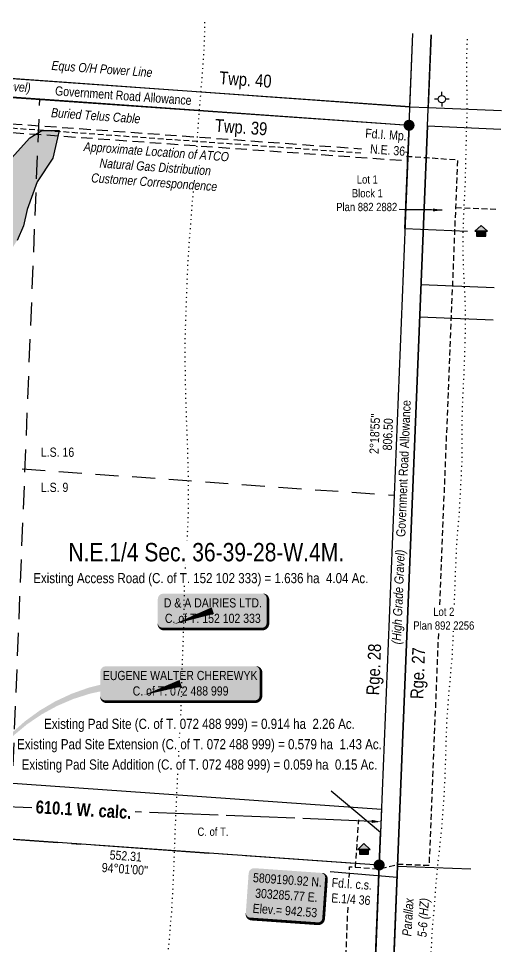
# Model space of a CAD drawing. Extents: x 301555 to 305504, y 5808283 to 5811840.
# Drawn here: x 302893 to 303419, y 5809102 to 5810113 of the extents above; entities that cross this region are included whole.
import ezdxf
from ezdxf.enums import TextEntityAlignment as Align

# ---------------------------------------------------------------- set-up
doc = ezdxf.new("R2010")
doc.units = 0
doc.header["$LTSCALE"] = 5
doc.header["$PDMODE"] = 34
doc.header["$PDSIZE"] = 0.03
for name, pattern in [('foc-COORDS', [16.75, 15, -1.75]), ('foc-DOT', [1, 0.2, -0.8]), ('foc-FLOWLINE', [3.75, 2.5, -1.25]), ('foc-LSD', [8, 5, -3]), ('foc-QUARTERLINE', [33, 25, -3, 2, -3]), ('UG_PIPE', [1.875, 1.25, -0.625])]:
    doc.linetypes.add(name, pattern=pattern)
doc.layers.get('Defpoints').update_dxf_attribs({"color": 9})
for name, color, linetype in [('AS-DRILL', 8, 'foc-DOT'), ('AS-OWNER', 7, 'Continuous'), ('AS-PIPE-UG', 44, 'UG_PIPE'), ('AS-PIPE-UG-T', 44, 'Continuous'), ('AS-POWER', 104, 'foc-POWER'), ('AS-RESIDENCE', 14, 'Continuous'), ('AS-TELEPHONE-T', 224, 'Continuous'), ('AS-TELUS', 224, 'foc-TEL'), ('C-SYMBOL', 7, 'Continuous'), ('D-TXT', 6, 'Continuous'), ('DETAIL-T', 7, 'Continuous'), ('DRILL-T', 8, 'Continuous'), ('F-EZE', 190, 'foc-FLOWLINE'), ('F-WS-S', 8, 'Continuous'), ('L-AREAREQUIRED', 7, 'Continuous'), ('L-BD', 7, 'Continuous'), ('L-MON', 1, 'Continuous'), ('L-QSEC', 8, 'foc-QUARTERLINE'), ('L-ROAD-T', 7, 'Continuous'), ('L-SEC', 7, 'Continuous'), ('L-SECTION-LSD', 7, 'foc-LSD'), ('L-TITLEDB', 4, 'Continuous'), ('L-TITLEDB-T', 4, 'Continuous'), ('P-OFFSETS', 7, 'foc-COORDS'), ('T-WATER', 160, 'Continuous'), ('T-WATER-H', 133, 'Continuous')]:
    doc.layers.add(name, color=color, linetype=linetype)
doc.layers.add('T-TEXT', color=48, linetype='Continuous', lineweight=18)
doc.styles.add('100L', font='ARIALN.TTF', dxfattribs={"height": 11})
doc.styles.add('175L', font='ARIALN.TTF', dxfattribs={"height": 20})
doc.styles.add('80', font='ARIALN.TTF', dxfattribs={"height": 10})
doc.styles.add('80CG', font='ARIALN.TTF', dxfattribs={"height": 10})
doc.styles.add('80L', font='ARIALN.TTF', dxfattribs={"height": 10})
doc.styles.add('80LS', font='ARIALNI.TTF', dxfattribs={"height": 10})
doc.styles.add('foc-LtypeFont', font='ARIALN.TTF', dxfattribs={"height": 7.35})
doc.linetypes.add('foc-POWER', pattern='A,6,-1,["P",foc-LtypeFont,S=0.2,R=0,X=-0.625,Y=-0.75],-1.24,4', length=12.24)
doc.linetypes.add('foc-POWER-NOLINE', pattern='A,0,-4,["P",foc-LtypeFont,S=0.2,R=0,X=-0.625,Y=-0.75],-8.24', length=12.24)
doc.linetypes.add('foc-TEL', pattern='A,2,-1,["T",foc-LtypeFont,S=0.2,R=0,X=-0.425,Y=-0.75],-1.24,8', length=12.24)
doc.linetypes.add('foc-TEL-NOLINE', pattern='A,0,-2,["T",foc-LtypeFont,S=0.2,R=0,X=-0.425,Y=-0.75],-10.24', length=12.24)
doc.dimstyles.new('CG2011', dxfattribs={"dimscale": 5, "dimtxt": 9, "dimasz": 2, "dimexe": 0.2, "dimexo": 0.0625, "dimgap": 0.5, "dimtad": 0, "dimtih": 1, "dimtoh": 1, "dimzin": 0, "dimdsep": 46, "dimtxsty": '80CG', "dimcen": 0.1, "dimse1": 1, "dimse2": 1, "dimclrd": 256, "dimclrt": 256, "dimaunit": 1, "dimadec": 4, "dimazin": 0, "dimtfac": 0.06, "dimtofl": 0, "dimtmove": 0, "dimatfit": 1, "dimfxl": 0.2, "dimtolj": 1, "dimtzin": 0, "dimlwd": -1, "dimarcsym": 0})
doc.dimstyles.new('Compass 5 000', dxfattribs={"dimscale": 5, "dimtxt": 9, "dimasz": 2, "dimexe": 0.2, "dimexo": 0.0625, "dimgap": 0.5, "dimtad": 0, "dimtih": 1, "dimtoh": 1, "dimzin": 0, "dimdsep": 46, "dimtxsty": '80CG', "dimcen": 0.1, "dimse1": 1, "dimse2": 1, "dimclrd": 256, "dimclrt": 256, "dimaunit": 1, "dimadec": 4, "dimazin": 0, "dimtfac": 0.06, "dimtofl": 0, "dimtmove": 0, "dimatfit": 1, "dimfxl": 0.2, "dimtolj": 1, "dimtzin": 0, "dimlwd": -1, "dimarcsym": 0})

# ---------------------------------------------------------------- blocks, each defined once
blk = doc.blocks.new('*U448')
h = blk.add_hatch(color=59)
edge = h.paths.add_edge_path()
edge.add_line((-54, -20), (54, -20))
edge.add_arc((54, -14), 6, 270, 360)
edge.add_line((60, -14), (60, 12.5))
edge.add_arc((54, 12.5), 6, 0, 90)
edge.add_line((54, 18.5), (-54, 18.5))
edge.add_arc((-54, 12.5), 6, 90, 180)
edge.add_line((-60, 12.5), (-60, -14))
edge.add_arc((-54, -14), 6, 180, 270)
at = {"color": 1, "flags": 128}
blk.add_lwpolyline([(-54, -20, 3, 3, 0), (54, -20, 3, 3, 0.414214), (60, -14, 3, 3, 0), (60, 12.5, 3, 0, 0.414214), (54, 18.5, 0, 0, 0), (-54, 18.5, 0, 0, 0.414214), (-60, 12.5, 0, 0, 0), (-60, -14, 0, 3, 0.414214)], format="xyseb", close=True, dxfattribs=at)
blk.add_lwpolyline([(-42.9, -14.9, 0, 7.5, 0), (0, 0, 0, 0, 0)], format="xyseb", dxfattribs=at)
at = {"color": 1, "style": '80'}
blk.add_attdef('ENTER_TEXT_001', (-36, -5), '', height=10, dxfattribs=at)
blk = doc.blocks.new('res_occ')
for points in [[(0.1, 0.89), (-1.26, -0.37), (1.46, -0.37)], [(-0.9, -1.43), (1.1, -1.43), (1.1, -0.37), (-0.9, -0.37)]]:
    blk.add_hatch(color=14).paths.add_polyline_path(points)
at = {"color": 14}
for points in [[(0.1, 0.89), (-1.26, -0.37), (1.46, -0.37)], [(-0.9, -1.43), (1.1, -1.43), (1.1, -0.37), (-0.9, -0.37)]]:
    blk.add_lwpolyline(points, close=True, dxfattribs=at)
blk = doc.blocks.new('fdia')
at = {"color": 255, "const_width": 1}
blk.add_lwpolyline([(-0.5, 0, 1), (0.5, 0, 1)], format="xyb", close=True, dxfattribs=at)
blk = doc.blocks.new('Fdiaa')
blk.add_blockref('fdia', (0, 0))
blk = doc.blocks.new('fdib')
at = {"color": 1, "const_width": 1.6}
blk.add_lwpolyline([(-0.4, 0, 1), (0.4, 0, 1)], format="xyb", close=True, dxfattribs=at)
at = {"color": 1}
blk.add_circle((0, 0), 0.8, dxfattribs=at)
blk = doc.blocks.new('Fdibb')
blk.add_blockref('fdib', (0, 0))
blk = doc.blocks.new('fdicc')
for name in ['Fdibb', 'Fdiaa']:
    blk.add_blockref(name, (0, 0))
blk = doc.blocks.new('FDI')
blk.add_blockref('fdicc', (0, 0))
blk = doc.blocks.new('*U458')
h = blk.add_hatch(color=59)
edge = h.paths.add_edge_path()
edge.add_line((-81.5, -20), (81.5, -20))
edge.add_arc((81.5, -14), 6, 270, 360)
edge.add_line((87.5, -14), (87.5, 12.5))
edge.add_arc((81.5, 12.5), 6, 0, 90)
edge.add_line((81.5, 18.5), (-81.5, 18.5))
edge.add_arc((-81.5, 12.5), 6, 90, 180)
edge.add_line((-87.5, 12.5), (-87.5, -14))
edge.add_arc((-81.5, -14), 6, 180, 270)
at = {"color": 1, "flags": 128}
blk.add_lwpolyline([(-81.5, -20, 3, 3, 0), (81.5, -20, 3, 3, 0.414214), (87.5, -14, 3, 3, 0), (87.5, 12.5, 3, 0, 0.414214), (81.5, 18.5, 0, 0, 0), (-81.5, 18.5, 0, 0, 0.414214), (-87.5, 12.5, 0, 0, 0), (-87.5, -14, 0, 3, 0.414214)], format="xyseb", close=True, dxfattribs=at)
blk.add_lwpolyline([(-40, -12.9, 0, 7.5, 0), (0, 0, 0, 0, 0)], format="xyseb", dxfattribs=at)
at = {"color": 1, "style": '80'}
blk.add_attdef('ENTER_TEXT_001', (-36, -5), '', height=10, dxfattribs=at)
blk = doc.blocks.new('*U479')
h = blk.add_hatch(color=254)
edge = h.paths.add_edge_path()
edge.add_line((-36.5, -28.5), (36.5, -28.5))
edge.add_arc((36.5, -22.5), 6, 270, 360)
edge.add_line((42.5, -22.5), (42.5, 21))
edge.add_arc((36.5, 21), 6, 0, 90)
edge.add_line((36.5, 27), (-36.5, 27))
edge.add_arc((-36.5, 21), 6, 90, 180)
edge.add_line((-42.5, 21), (-42.5, -22.5))
edge.add_arc((-36.5, -22.5), 6, 180, 270)
at = {"color": 1, "flags": 128}
blk.add_lwpolyline([(-36.5, -28.5, 3, 3, 0), (36.5, -28.5, 3, 3, 0.414214), (42.5, -22.5, 3, 3, 0), (42.5, 21, 3, 0, 0.414214), (36.5, 27, 0, 0, 0), (-36.5, 27, 0, 0, 0.414214), (-42.5, 21, 0, 0, 0), (-42.5, -22.5, 0, 3, 0.414214)], format="xyseb", close=True, dxfattribs=at)
blk.add_lwpolyline([(-32.2, -20.2, 0, 10, 0), (0, 0, 5, 5, 0)], format="xyseb", dxfattribs=at)
at = {"color": 1, "style": '80'}
blk.add_attdef('ENTER_TEXT_001', (-36, -5), '', height=10, dxfattribs=at)
blk = doc.blocks.new('*D513')
at = {"layer": 'Defpoints', "color": 0, "transparency": 16777216}
for p in [(302678, 5809262.6), (303287.7, 5809238), (303287.7, 5809238)]:
    blk.add_point(p, dxfattribs=at)
at = {"layer": 'P-OFFSETS', "transparency": 16777216}
for p, q in [((302678, 5809262.6), (302907.4, 5809253.4)), ((303277.7, 5809238.4), (303019.9, 5809248.8))]:
    blk.add_line(p, q, dxfattribs=at)
blk.add_solid([(303277.8, 5809240.1), (303277.6, 5809236.7), (303287.7, 5809238)], dxfattribs=at)
at = {"layer": 'P-OFFSETS', "transparency": 16777216, "insert": (302963.6, 5809251.1), "char_height": 10, "attachment_point": 5, "rotation": 356.55, "style": '80CG'}
blk.add_mtext('\\A1;{\\fArial Narrow|b1|i0|c0|p34;\\H1.4x;\\C14;610.1 W. calc.}', dxfattribs=at)
blk = doc.blocks.new('_None')
blk = doc.blocks.new('GABD')
for p, q in [((-0.81, 0), (-1.62, 0)), ((0, 0.81), (0, 1.62)), ((1.62, 0), (0.81, 0)), ((0, -0.81), (0, -1.62))]:
    blk.add_line(p, q)
blk.add_circle((0, 0), 0.8)

msp = doc.modelspace()

# ---------------------------------------------------------------- hatches: boundary and pattern name
at = {"layer": 'T-WATER-H'}
h = msp.add_hatch(color=256, dxfattribs=at)
h.dxf.hatch_style = 1
h.paths.add_polyline_path([(302602.379, 5809501.501), (302585.392, 5809506.49), (302575.402, 5809517.481), (302562.425, 5809524.48), (302553.435, 5809536.46), (302558.425, 5809552.451), (302568.412, 5809565.431), (302604.367, 5809597.402), (302625.344, 5809621.383), (302641.332, 5809647.354), (302671.299, 5809681.324), (302693.279, 5809703.305), (302751.217, 5809777.224), (302761.205, 5809807.195), (302770.195, 5809823.186), (302787.174, 5809847.154), (302796.164, 5809860.146), (302807.154, 5809870.136), (302820.143, 5809878.126), (302832.133, 5809888.116), (302860.102, 5809923.087), (302885.071, 5809961.046), (302905.051, 5809983.025), (302918.04, 5809991.016), (302937.021, 5809991.017), (302930.03, 5809961.047), (302913.052, 5809935.076), (302902.062, 5809905.106), (302898.062, 5809887.115), (302891.072, 5809871.135), (302883.083, 5809858.145), (302862.103, 5809835.177), (302840.126, 5809795.215), (302805.157, 5809744.264), (302794.166, 5809732.275), (302782.188, 5809722.285), (302773.197, 5809710.295), (302761.208, 5809679.325), (302757.208, 5809662.344), (302748.22, 5809651.353), (302725.239, 5809632.374), (302711.26, 5809626.373), (302699.27, 5809618.384), (302674.291, 5809578.425), (302667.302, 5809562.445), (302637.335, 5809507.493), (302622.358, 5809501.502)])

# ---------------------------------------------------------------- linework, layer by layer
at = {"color": 1, "flags": 128}
msp.add_lwpolyline([(302833.671, 5809251.796, 0, 9.999, -0.37803258), (303066.876, 5809384.233, 0, 0, 0)], format="xyseb", dxfattribs=at)
at = {"layer": 'AS-DRILL', "flags": 128}
for points in [[(303022.28, 5808355.551), (303022.906, 5808371.053), (303022.671, 5808390.248), (303022.409, 5808409.543), (303022.654, 5808428.739), (303023.219, 5808447.931), (303023.764, 5808467.125), (303024.118, 5808486.316), (303024.433, 5808505.519), (303024.874, 5808524.606), (303025.91, 5808546.583), (303026.806, 5808565.552), (303027.817, 5808584.627), (303028.818, 5808603.702), (303029.41, 5808623.094), (303030.021, 5808642.175), (303030.39, 5808661.475), (303030.455, 5808680.678), (303030.479, 5808699.872), (303030.454, 5808719.068), (303030.533, 5808738.371), (303031.034, 5808757.456), (303032.172, 5808776.716), (303033.621, 5808795.753), (303035.268, 5808814.983), (303036.931, 5808834.102), (303038.59, 5808853.121), (303040.371, 5808871.935), (303042.183, 5808891.048), (303044.042, 5808910.059), (303045.757, 5808928.475), (303047.38, 5808947.606), (303049.086, 5808966.533), (303050.517, 5808985.371), (303051.747, 5809004.437), (303052.851, 5809023.598), (303053.752, 5809042.677), (303054.485, 5809062.063), (303055.22, 5809081.249), (303056.354, 5809100.419), (303057.993, 5809119.439), (303059.606, 5809138.57), (303060.755, 5809157.84), (303061.669, 5809177.018), (303062.432, 5809196.403), (303063.109, 5809215.892), (303063.86, 5809234.977), (303064.726, 5809253.958), (303065.537, 5809273.041), (303066.482, 5809292.218), (303067.468, 5809311.684), (303068.358, 5809330.764), (303069.453, 5809349.936), (303070.324, 5809369.016), (303070.761, 5809388.014), (303071.181, 5809407.102), (303072.042, 5809426.183), (303072.735, 5809445.571), (303073.08, 5809464.772), (303073.468, 5809484.062), (303074.009, 5809503.156), (303075.054, 5809522.329), (303076.318, 5809541.484), (303077.424, 5809560.455), (303078.067, 5809579.835), (303078.122, 5809599.038), (303077.842, 5809618.134), (303077.342, 5809637.229), (303076.672, 5809656.311), (303075.941, 5809675.395), (303075.355, 5809694.584), (303074.841, 5809713.569), (303074.535, 5809732.266), (303074.306, 5809751.361), (303074.585, 5809770.655), (303075.289, 5809789.842), (303075.96, 5809808.931), (303076.675, 5809828.117), (303077.472, 5809847.101), (303078.666, 5809866.258), (303080.125, 5809885.295), (303081.649, 5809904.44), (303083.272, 5809923.57), (303084.995, 5809942.687), (303086.488, 5809961.823), (303087.695, 5809980.79), (303089.045, 5809999.841), (303090.508, 5810018.988), (303091.908, 5810038.027), (303093.497, 5810057.059), (303095.389, 5810085.696), (303095.9, 5810104.781), (303095.964, 5810112.948)], [(303314.441, 5808356.646), (303315.303, 5808366.952), (303316.328, 5808386.116), (303317.128, 5808405.2), (303317.843, 5808424.386), (303318.294, 5808443.484), (303318.529, 5808462.679), (303318.74, 5808481.786), (303319.21, 5808500.873), (303319.961, 5808519.948), (303321.251, 5808539.012), (303322.854, 5808558.143), (303323.864, 5808577.208), (303324.095, 5808596.304), (303324.232, 5808615.303), (303324.836, 5808634.484), (303325.671, 5808653.656), (303326.391, 5808672.733), (303326.996, 5808691.924), (303327.631, 5808711.114), (303328.757, 5808730.575), (303330.31, 5808749.718), (303332.035, 5808768.634), (303333.982, 5808787.842), (303335.86, 5808806.842), (303337.487, 5808826.073), (303338.779, 5808844.926), (303339.42, 5808864.016), (303339.637, 5808883.513), (303339.813, 5808902.511), (303340.06, 5808922.006), (303340.307, 5808941.012), (303340.484, 5808960.009), (303340.831, 5808979.001), (303341.139, 5808998.294), (303340.964, 5809017.496), (303340.833, 5809036.797), (303341.433, 5809055.878), (303342.08, 5809075.368), (303342.513, 5809094.766), (303343.453, 5809113.833), (303344.913, 5809132.88), (303346.5, 5809152.112), (303347.988, 5809171.358), (303349.701, 5809190.475), (303351.809, 5809209.466), (303353.787, 5809228.463), (303355.382, 5809248.395), (303356.632, 5809266.45), (303357.546, 5809285.618), (303358.257, 5809304.705), (303358.922, 5809323.894), (303359.453, 5809342.988), (303360.563, 5809362.049), (303362.284, 5809381.376), (303364.001, 5809400.602), (303365.572, 5809419.935), (303366.573, 5809439.011), (303367.157, 5809458.192), (303367.862, 5809477.38), (303368.631, 5809496.664), (303369.341, 5809515.751), (303370.136, 5809534.935), (303371.567, 5809554.273), (303373.103, 5809573.217), (303374.217, 5809592.378), (303375.242, 5809611.552), (303376.112, 5809630.633), (303376.373, 5809649.727), (303376.282, 5809669.026), (303376.53, 5809688.322), (303377.459, 5809707.6), (303378.4, 5809726.678), (303379.034, 5809745.868), (303379.669, 5809765.058), (303379.966, 5809784.051), (303379.664, 5809803.338), (303378.819, 5809822.317), (303377.764, 5809841.784), (303377.263, 5809860.869), (303377.42, 5809879.858), (303378.015, 5809899.05), (303378.955, 5809918.117), (303379.839, 5809937.297), (303380.344, 5809956.493), (303380.695, 5809975.584), (303381.262, 5809994.576), (303381.763, 5810013.671), (303381.607, 5810032.863), (303381.267, 5810051.962), (303381.342, 5810071.164), (303382.009, 5810091.143), (303382.095, 5810092.532)]]:
    msp.add_lwpolyline(points, dxfattribs=at)
at = {"layer": 'AS-PIPE-UG'}
msp.add_line((303259.984, 5809188.524), (303263.624, 5809239.996), dxfattribs=at)
at = {"layer": 'AS-PIPE-UG', "flags": 128}
for points in [[(303217.162, 5808286.412), (303220.932, 5808379.845), (303221.773, 5808400.662), (303234.492, 5808715.821), (303253.59, 5809188.977), (303259.984, 5809188.524), (303286.534, 5809186.647), (303306.96, 5809191.862), (303340.441, 5809190.571), (303342.005, 5809229.315), (303369.359, 5809906.899), (303369.369, 5809907.154), (303371.451, 5809958.719), (303338.021, 5809961.104), (303318.946, 5809962.464), (303318.098, 5809962.524), (303317.948, 5809962.535), (302519.303, 5810019.522), (302520.029, 5810037.831), (301743.21, 5810091.716)], [(303369.369, 5809907.154), (303414.725, 5809905.354)]]:
    msp.add_lwpolyline(points, dxfattribs=at)
at = {"layer": 'AS-POWER', "linetype": 'foc-POWER-NOLINE', "flags": 128}
msp.add_lwpolyline([(302414.574, 5810081.272), (302514.428, 5810074.348), (303319.149, 5810016.927), (303339.245, 5810016.072), (303419.057, 5810012.676)], dxfattribs=at)
at = {"layer": 'AS-POWER', "flags": 128}
for points in [[(303330.036, 5809787.991), (303409.856, 5809784.768)], [(303232.2, 5809183.94), (303305.4, 5809177.759)]]:
    msp.add_lwpolyline(points, dxfattribs=at)
at = {"layer": 'AS-TELUS', "linetype": 'foc-TEL-NOLINE', "flags": 128}
for points in [[(302413.778, 5810061.165), (302513.583, 5810054.249), (303318.336, 5809996.827), (303322.391, 5810096.792)], [(303313.793, 5809884.29), (303318.336, 5809996.827)], [(303249.1, 5808284.089), (303253.235, 5808384.052), (303287.243, 5809226.645)]]:
    msp.add_lwpolyline(points, dxfattribs=at)
at = {"layer": 'AS-TELUS', "flags": 128}
for points in [[(303313.793, 5809884.29), (303382.162, 5809881.443)], [(303233.32, 5809271.614), (303287.243, 5809226.645)]]:
    msp.add_lwpolyline(points, dxfattribs=at)
at = {"layer": 'F-EZE', "flags": 128}
msp.add_lwpolyline([(302512.05, 5810015.478), (303316.788, 5809958.054), (303317.156, 5809967.154), (302512.409, 5810024.576)], close=True, dxfattribs=at)
at = {"layer": 'L-QSEC'}
for p, q in [((302481.671, 5809247.391), (303285.772, 5809190.923)), ((303305.881, 5809189.665), (303385.707, 5809186.586))]:
    msp.add_line(p, q, dxfattribs=at)
at = {"layer": 'L-SEC'}
for p, q in [((303319.149, 5810016.927), (303322.391, 5810096.792)), ((303342.464, 5810095.36), (303339.245, 5810016.072)), ((303319.149, 5810016.927), (302515.395, 5810073.261)), ((302513.986, 5810053.195), (303318.351, 5809996.713)), ((303339.245, 5810016.072), (303419.057, 5810012.676)), ((303318.351, 5809996.713), (303285.772, 5809190.923)), ((303338.433, 5809995.972), (303305.881, 5809189.665)), ((303338.433, 5809995.972), (303418.246, 5809992.576)), ((303285.781, 5809190.44), (303253.235, 5808384.052)), ((303305.881, 5809189.665), (303273.339, 5808383.386))]:
    msp.add_line(p, q, dxfattribs=at)
at = {"layer": 'L-SECTION-LSD'}
for p, q in [((302883.728, 5809218.985), (302915.937, 5810024.97)), ((302497.852, 5809650.874), (303302.054, 5809593.634))]:
    msp.add_line(p, q, dxfattribs=at)
at = {"layer": 'L-TITLEDB', "flags": 128}
msp.add_lwpolyline([(303331.462, 5809823.345), (303411.285, 5809820.157)], dxfattribs=at)
msp.add_lwpolyline([(303288.236, 5809251.876), (303285.772, 5809190.923), (302481.671, 5809247.396), (302484.116, 5809308.351), (303288.236, 5809251.876)], close=True, dxfattribs=at)
at = {"layer": 'T-WATER'}
msp.add_lwpolyline([(302885.071, 5809961.046), (302905.051, 5809983.025), (302918.04, 5809991.016), (302937.021, 5809991.017), (302930.03, 5809961.047), (302913.052, 5809935.076), (302902.062, 5809905.106), (302898.062, 5809887.115), (302891.072, 5809871.135)], dxfattribs=at)

# ---------------------------------------------------------------- block references
at = {"layer": 'AS-OWNER'}
ref = msp.add_blockref('*U448', (303104.496, 5809468.03), dxfattribs=at)
ref.add_attrib('ENTER_TEXT_001', 'D & A DAIRIES LTD.', (303051.089, 5809471.449), dxfattribs={"layer": '0', "color": 1, "height": 10, "style": '80'})
ref.add_attrib('ENTER_TEXT_002', 'C. of T. 152 102 333', (303052.265, 5809454.605), dxfattribs={"layer": '0', "color": 1, "height": 10, "style": '80'})
ref = msp.add_blockref('*U458', (303069.382, 5809388.929), dxfattribs=at)
ref.add_attrib('ENTER_TEXT_001', 'EUGENE WALTER CHEREWYK', (302984.614, 5809392.348), dxfattribs={"layer": '0', "color": 1, "height": 10, "style": '80'})
ref.add_attrib('ENTER_TEXT_002', 'C. of T. 072 488 999', (303017.138, 5809375.504), dxfattribs={"layer": '0', "color": 1, "height": 10, "style": '80'})
at = {"layer": 'AS-RESIDENCE', "xscale": 4.999999999999991, "yscale": 4.999999999999991, "zscale": 4.999999999999991}
for p in [(303396.49, 5809883.177), (303268.717, 5809209.759)]:
    msp.add_blockref('res_occ', p, dxfattribs=at)
at = {"layer": 'F-WS-S', "xscale": 4.999999999999998, "yscale": 4.999999999999998, "zscale": 4.999999999999998}
msp.add_blockref('GABD', (303354.055, 5810025.1), dxfattribs=at)
at = {"layer": 'L-MON', "xscale": 4.999670399999991, "yscale": 4.999670399999991, "zscale": 4.999670399999991}
msp.add_blockref('FDI', (303285.772, 5809190.923), dxfattribs=at)

# ---------------------------------------------------------------- texts
at = {"layer": 'AS-POWER', "insert": (302928.789, 5810067.006), "char_height": 10, "attachment_point": 1, "rotation": 355.918568, "style": '80L'}
msp.add_mtext_dynamic_manual_height_columns('\\pi0.32626;{\\fArial Narrow|b0|i1|c0|p34;Equs O/H Power Line}', width=109.9704, gutter_width=49.95, heights=[0], dxfattribs=at)
at = {"layer": 'AS-TELEPHONE-T', "insert": (302928.358, 5810015.6), "char_height": 9.99997, "attachment_point": 1, "rotation": 355.918659, "style": '80L'}
msp.add_mtext_dynamic_manual_height_columns('\\pi0.31102;{\\fArial Narrow|b0|i1|c0|p34;Buried Telus Cable}', width=97.25889, gutter_width=49.999, heights=[0], dxfattribs=at)
at = {"layer": 'D-TXT', "color": 3, "char_height": 14, "attachment_point": 1, "style": '80L'}
for s, width, insert, rotation in [('Twp. 40', 101.3954, (303112.085, 5810055.557), 355.918611), ('Twp. 39', 101.3954, (303107.403, 5810003.663), 355.918611), ('Rge. 28', 73.75526, (303271.712, 5809376.138), 87.688143), ('Rge. 27', 63.86109, (303319.7, 5809372.078), 87.688143)]:
    msp.add_mtext_dynamic_manual_height_columns(s, width=width, gutter_width=47.5, heights=[0], dxfattribs=dict(at, insert=insert, rotation=rotation))
at = {"layer": 'L-BD', "style": '80L'}
for s, rotation, p in [("2°18'55''", 87.6847, (303280.996, 5809660.644)), ('806.50', 87.6847, (303295.233, 5809660.068)), ('552.31', 355.9826, (303009.648, 5809200.793)), ("94°01'00''", 355.9826, (303008.649, 5809186.579))]:
    msp.add_text(s, height=9.9993, rotation=rotation, dxfattribs=at).set_placement(p, align=Align.MIDDLE)
at = {"layer": 'L-ROAD-T', "style": '80L'}
for rotation, p in [(355.918568, (303006.98, 5810029.03)), (87.688784, (303312.257, 5809622.789))]:
    msp.add_text('Government Road Allowance', height=10, rotation=rotation, dxfattribs=at).set_placement(p, align=Align.MIDDLE_CENTER)
at = {"layer": 'L-TITLEDB-T', "insert": (303065.55, 5809231.683), "char_height": 8.99937, "attachment_point": 1, "style": '80L'}
msp.add_mtext_dynamic_manual_height_columns('\\pi22.22;C. of T.', width=76.87066, gutter_width=45, heights=[0], dxfattribs=at)
at = {"layer": 'T-TEXT', "style": '80LS'}
for rotation, p in [(355.918568, (302854.482, 5810041.281)), (87.688784, (303306.611, 5809482.903))]:
    msp.add_text('(High Grade Gravel)', height=10, rotation=rotation, dxfattribs=at).set_placement(p, align=Align.MIDDLE_CENTER)

# ---------------------------------------------------------------- dimensions: what is measured, and where the dimension line sits
at = {"layer": 'P-OFFSETS'}
dim = msp.add_linear_dim(base=(303287.675, 5809237.983), p1=(302678.031, 5809262.631), p2=(303287.675, 5809237.983), angle=357.684728, text='{\\fArial Narrow|b1|i0|c0|p34;\\H1.4x;\\C14;610.1 W. calc.}', dimstyle='CG2011', override={"dimtxt": 10, "dimgap": 1, "dimdec": 1, "dimblk1": 'None', "dimsah": 1, "dimtmove": 2}, dxfattribs=at)
dim.commit()
dim.dimension.update_dxf_attribs({"geometry": '*D513', "text_midpoint": (302963.637, 5809251.084), "dimtype": 161, "text_rotation": 356.55})

# ---------------------------------------------------------------- next in the draw order: texts
at = {"layer": 'AS-PIPE-UG-T', "insert": (303041.693, 5809949.841), "char_height": 9.99915, "width": 158.58584, "attachment_point": 5, "rotation": 355.918576, "style": '80CG', "bg_fill": 3, "box_fill_scale": 1.15, "bg_fill_color": 256, "bg_fill_true_color": 256, "bg_fill_transparency": 0}
msp.add_mtext('\\A1;{\\fArial Narrow|b0|i1|c0|p34;Approximate Location of ATCO\\PNatural Gas Distribution\\PCustomer Correspondence}', dxfattribs=at)
at = {"layer": 'C-SYMBOL', "color": 3, "insert": (303097.345, 5809541.704), "char_height": 19.99868, "width": 300.51225, "attachment_point": 2, "style": '175L', "bg_fill": 3, "box_fill_scale": 1.15, "bg_fill_color": 256, "bg_fill_true_color": 256, "bg_fill_transparency": 0}
msp.add_mtext('N.E.1/4 Sec. 36-39-28-W.4M.', dxfattribs=at)
at = {"layer": 'L-AREAREQUIRED', "color": 5, "insert": (303089.961, 5809350.187), "char_height": 10.99927, "width": 338.72665, "attachment_point": 2, "style": '100L', "bg_fill": 3, "box_fill_scale": 1.15, "bg_fill_color": 256, "bg_fill_true_color": 256, "bg_fill_transparency": 0}
msp.add_mtext('Existing Pad Site (C. of T. 072 488 999) = 0.914 ha  2.26 Ac.', dxfattribs=at)
at = {"layer": 'L-SECTION-LSD', "char_height": 10, "attachment_point": 1, "style": '100L', "bg_fill": 3, "box_fill_scale": 1.5, "bg_fill_color": 256, "bg_fill_transparency": 0}
for s, width, insert in [('L.S. 16', 36.94144, (302917.096, 5809645.593)), ('L.S. 9', 30.52728, (302917.096, 5809607.308))]:
    msp.add_mtext_dynamic_manual_height_columns(s, width=width, gutter_width=55, heights=[0], dxfattribs=dict(at, insert=insert))
at = {"layer": 'L-TITLEDB-T', "insert": (303238.5, 5809942.171), "char_height": 8.99937, "attachment_point": 1, "style": '80L', "bg_fill": 3, "box_fill_scale": 1.15, "bg_fill_color": 256, "bg_fill_true_color": 256, "bg_fill_transparency": 0}
msp.add_mtext_dynamic_manual_height_columns('\\pi22.906;Lot 1\\P\\pi17.479;Block 1\\P\\pi0.46857;Plan 882 2882', width=66.09968, gutter_width=45, heights=[0], dxfattribs=at)

# ---------------------------------------------------------------- next in the draw order: linework, layer by layer
at = {"layer": 'AS-POWER', "linetype": 'foc-POWER-NOLINE', "flags": 128}
msp.add_lwpolyline([(303269.171, 5808282.628), (303273.339, 5808383.386), (303305.881, 5809189.665), (303338.433, 5809995.972), (303342.464, 5810095.36)], dxfattribs=at)

# ---------------------------------------------------------------- next in the draw order: leaders
at = {"layer": 'L-TITLEDB-T', "path_type": 1}
msp.add_leader([(303354.491, 5809904.346), (303307.729, 5809904.785)], dimstyle='Compass 5 000', override={"dimgap": 0.5, "dimtad": 0}, dxfattribs=at)

# ---------------------------------------------------------------- next in the draw order: texts
at = {"layer": 'DRILL-T', "insert": (303310.708, 5809113.326), "char_height": 10.00456, "attachment_point": 1, "rotation": 86.259051, "style": '80L', "bg_fill": 3, "box_fill_scale": 1.15, "bg_fill_color": 256, "bg_fill_true_color": 256, "bg_fill_transparency": 0}
msp.add_mtext_dynamic_manual_height_columns('\\pi0.38783;{\\fArial Narrow|b0|i1|c0|p34;Parallax\\P\\pi0.43219;5-6 (HZ)}', width=42.0564, gutter_width=50, heights=[0], dxfattribs=at)
at = {"layer": 'L-AREAREQUIRED', "color": 5, "char_height": 10.99927, "attachment_point": 2, "style": '100L', "bg_fill": 3, "box_fill_scale": 1.15, "bg_fill_color": 256, "bg_fill_true_color": 256, "bg_fill_transparency": 0}
for s, insert, width in [('Existing Access Road (C. of T. 152 102 333) = 1.636 ha  4.04 Ac.', (303091.397, 5809508.927), 365.33199), ('Existing Pad Site Extension (C. of T. 072 488 999) = 0.579 ha  1.43 Ac.', (303089.961, 5809328.022), 397.57202), ('Existing Pad Site Addition (C. of T. 072 488 999) = 0.059 ha  0.15 Ac.', (303089.961, 5809305.856), 387.76571)]:
    msp.add_mtext(s, dxfattribs=dict(at, insert=insert, width=width))
at = {"layer": 'L-MON', "char_height": 9.99854, "attachment_point": 1, "rotation": 355.982622, "style": '80L', "bg_fill": 3, "box_fill_scale": 1.15, "bg_fill_color": 256, "bg_fill_true_color": 256, "bg_fill_transparency": 0}
for s, width, insert in [('\\pi1.0646;Fd.I. Mp.\\P\\pi7.5234;N.E. 36', 44.32563, (303269.971, 5809993.193)), ('\\pi1.0645;Fd.I. c.s.\\P\\pi1.8352;E.1/4 36', 43.05697, (303233.364, 5809176.944))]:
    msp.add_mtext_dynamic_manual_height_columns(s, width=width, gutter_width=50, heights=[0], dxfattribs=dict(at, insert=insert))
at = {"layer": 'L-TITLEDB-T', "insert": (303322.523, 5809471.272), "char_height": 8.99937, "attachment_point": 1, "style": '80L', "bg_fill": 3, "box_fill_scale": 1.15, "bg_fill_color": 256, "bg_fill_true_color": 256, "bg_fill_transparency": 0}
msp.add_mtext_dynamic_manual_height_columns('\\pi22.224;Lot 2\\P\\pi0.44094;Plan 892 2256', width=66.09968, gutter_width=45, heights=[0], dxfattribs=at)

# ---------------------------------------------------------------- next in the draw order: block references
at = {"layer": 'DETAIL-T'}
ref = msp.add_blockref('*U479', (303184.438, 5809157.951), dxfattribs=dict(at, xscale=0.9999340799999998, yscale=0.9999340799999998, zscale=0.9999340799999998, rotation=355.9825))
ref.add_attrib('ENTER_TEXT_001', '5809190.92 N.', (303148.037, 5809172.308), dxfattribs={"layer": '0', "color": 1, "height": 9.99934, "rotation": 355.9825, "style": '80'})
ref.add_attrib('ENTER_TEXT_002', '303285.77 E.', (303150.357, 5809155.397), dxfattribs={"layer": '0', "color": 1, "height": 9.99934, "rotation": 355.9825, "style": '80'})
ref.add_attrib('ENTER_TEXT_003', 'Elev.= 942.53', (303147.635, 5809138.841), dxfattribs={"layer": '0', "color": 1, "height": 9.99934, "rotation": 355.9825, "style": '80'})
at = {"layer": 'L-MON', "xscale": 4.999670399999991, "yscale": 4.999670399999991, "zscale": 4.999670399999991}
msp.add_blockref('FDI', (303318.351, 5809996.713), dxfattribs=at)

doc.saveas('drawing.dxf')
